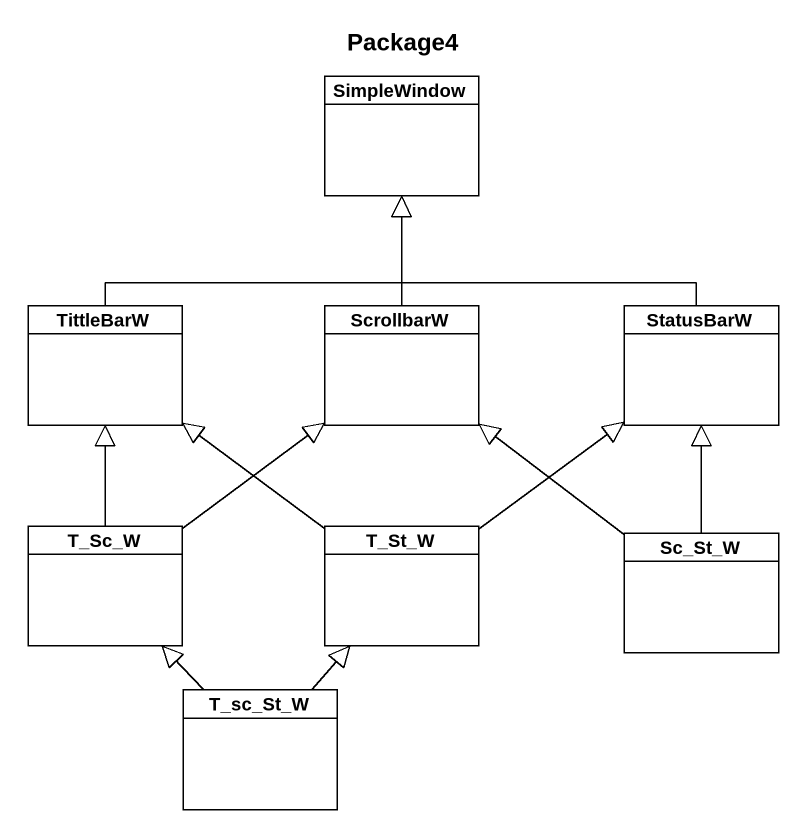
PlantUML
@startuml
title Package4
hide circle
hide empty members
class SimpleWindow
class TittleBarW
class ScrollbarW
class StatusBarW
class T_Sc_W
class T_St_W
class Sc_St_W
class T_sc_St_W
TittleBarW -up-|> SimpleWindow
ScrollbarW -up-|> SimpleWindow
StatusBarW -up-|> SimpleWindow
T_Sc_W -up-|> TittleBarW
T_Sc_W -up-|> ScrollbarW
T_St_W -up-|> TittleBarW
T_St_W -up-|> StatusBarW
Sc_St_W -up-|> ScrollbarW
Sc_St_W -up-|> StatusBarW
T_sc_St_W -up-|> T_Sc_W
T_sc_St_W -up-|> T_St_W
@enduml
